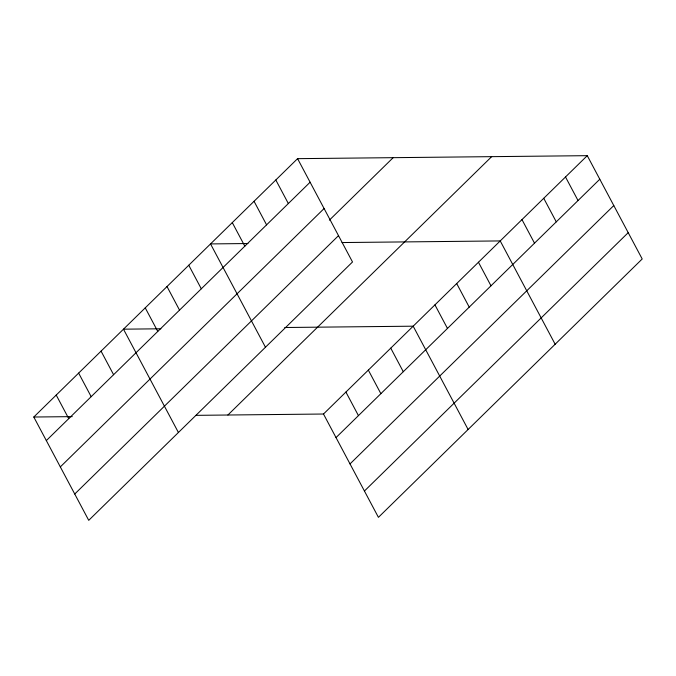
<?xml version="1.0" encoding="UTF-8"?>
<svg xmlns="http://www.w3.org/2000/svg" width="676" height="676" viewBox="0 0 676 676"><rect width="100%" height="100%" fill="white"/><g stroke="black" fill="none" stroke-linecap="round" stroke-linejoin="round"><path stroke-width="1.01" d="M297.575 158.657L352.509 261.975L88.733 520.334L33.8 417.024L297.575 158.657L587.267 155.666L642.2 258.976L378.425 517.343L323.491 414.025L196.091 415.343M46.331 440.591L310.107 182.224M60.325 466.905L324.1 208.538M329.389 220.148L393.17 157.669M74.74 494.021L338.515 235.654M227.896 415.013L491.672 156.655M323.491 414.025L587.267 155.666M336.023 437.592L599.798 179.224M350.016 463.913L613.791 205.546M364.432 491.021L628.207 232.662M247.94 243.529L210.532 243.918L265.465 347.236M342.039 242.557L500.223 240.926L555.157 344.236M160.888 328.79L123.48 329.178L178.413 432.496M284.748 327.514L413.18 326.187L468.113 429.497M33.8 417.024L72.248 416.627M565.508 176.977L578.039 200.544M543.741 198.296L556.272 221.855M521.982 219.607L534.513 243.174M478.456 262.237L490.987 285.804M456.697 283.557L469.228 307.115M434.938 304.868L447.47 328.435M390.753 348.14L403.285 371.707M275.816 179.977L288.339 203.535M368.335 370.102L380.867 393.669M254.049 201.287L266.581 224.855M345.918 392.063L358.441 415.63M232.29 222.607L244.822 246.165M188.765 265.237L201.296 288.796M167.006 286.548L179.537 310.115M145.247 307.867L157.778 331.426M101.062 351.14L113.593 374.707M78.644 373.101L91.175 396.668M56.218 395.063L68.749 418.63"/></g></svg>
